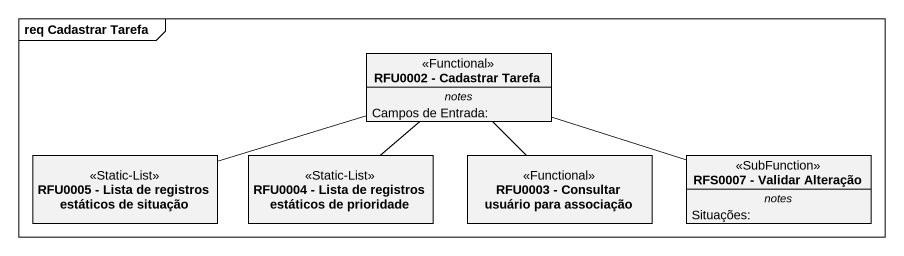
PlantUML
@startuml
mainframe req Cadastrar Tarefa
hide circle
hide empty members
class "RFU0002 - Cadastrar Tarefa" as RFU0002_Cadastrar_Tarefa <<Functional>> {
  -- notes --
  Campos de Entrada:
}
class "RFU0005 - Lista de registros estáticos de situação" as RFU0005_Lista_de_registros <<Static-List>>
class "RFU0004 - Lista de registros estáticos de prioridade" as RFU0004_Lista_de_registros <<Static-List>>
class "RFU0003 - Consultar usuário para associação" as RFU0003_Consultar_usuário <<Functional>>
class "RFS0007 - Validar Alteração" as RFS0007_Validar_Alteração <<SubFunction>> {
  -- notes --
  Situações:
}
RFU0002_Cadastrar_Tarefa -left- RFU0005_Lista_de_registros
RFU0002_Cadastrar_Tarefa -- RFU0004_Lista_de_registros
RFU0002_Cadastrar_Tarefa -- RFU0003_Consultar_usuário
RFU0002_Cadastrar_Tarefa -right- RFS0007_Validar_Alteração
@enduml
